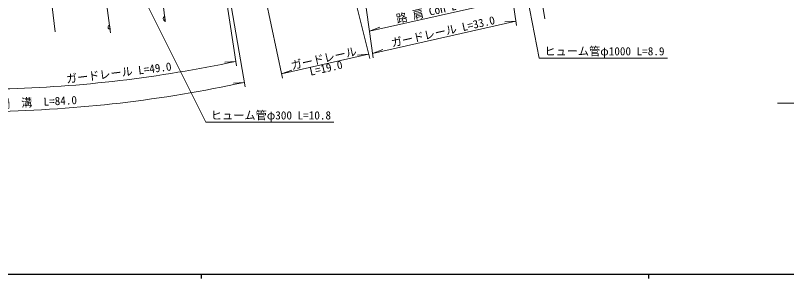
# Model space of a CAD drawing. Units: millimetres, scale not verified. Extents: x 40000 to 680000, y 20000 to 380000.
# Drawn here: x 126452 to 298868, y 204000 to 262908 of the extents above; entities that cross this region are included whole.
import ezdxf
from ezdxf.enums import TextEntityAlignment as Align

# ---------------------------------------------------------------- set-up
doc = ezdxf.new("R2010")
doc.units = ezdxf.units.MM
doc.header["$LTSCALE"] = 1000
for name, color, linetype, lineweight in [('M-BGD', 7, 'Continuous', 13), ('M-STR-HTXT', 7, 'Continuous', 13), ('M-TTL-BAND', 7, 'Continuous', 25)]:
    doc.layers.add(name, color=color, linetype=linetype, lineweight=lineweight)
doc.styles.add('ＭＳ ゴシック', font='')
doc.styles.get('ＭＳ ゴシック').set_extended_font_data('MS Gothic')

msp = doc.modelspace()

# ---------------------------------------------------------------- linework, layer by layer
at = {"layer": 'M-BGD'}
for p, q in [((158003, 278671), (159962, 261472)), ((145321, 276834), (147739, 259012)), ((133387, 275308), (135352, 259219)), ((159939, 261677), (159827, 262662)), ((147632, 259803), (147499, 260785)), ((296857, 243280), (304857, 243280))]:
    msp.add_line(p, q, dxfattribs=at)
for centre, start, end in [((159980, 262180), 107.66986, 265.32805), ((147662, 260307), 108.89944, 266.55763)]:
    msp.add_arc(centre, 505, start, end, dxfattribs=at)
at = {"layer": 'M-STR-HTXT'}
for p, q in [((234543, 299729), (243543, 253363)), ((233696, 294828), (238488, 260647)), ((239974, 292059), (244824, 262107)), ((201973, 285082), (206445, 253414)), ((198115, 283920), (205654, 253235)), ((149607, 278006), (168989, 239020)), ((172126, 276015), (175871, 251630)), ((174226, 267659), (177834, 246938)), ((181946, 268827), (186165, 248836)), ((205603, 259375), (237652, 266609)), ((206305, 254408), (238349, 261641)), ((238349, 261641), (235902, 261439)), ((205603, 259375), (207900, 260244)), ((206305, 254408), (208601, 255276)), ((185959, 249815), (205415, 254207)), ((205415, 254207), (202968, 254005)), ((175719, 252620), (173269, 252453)), ((243543, 253363), (272208, 253363)), ((185959, 249815), (188255, 250683)), ((177662, 247924), (175214, 247745)), ((168989, 239020), (197654, 239020))]:
    msp.add_line(p, q, dxfattribs=at)
for radius, start, end in [(285000, 271.46476, 282.04707), (290000, 271.0896, 282.22886)]:
    msp.add_arc((116235, 531343), radius, start, end, dxfattribs=at)
at = {"layer": 'M-TTL-BAND'}
for p, q in [((40000, 205000), (579000, 205000)), ((168000, 205000), (168000, 204000)), ((268000, 205000), (268000, 204000))]:
    msp.add_line(p, q, dxfattribs=at)

# ---------------------------------------------------------------- texts
at = {"layer": 'M-STR-HTXT', "style": 'ＭＳ ゴシック'}
for s, rotation, p in [('路 肩 Con L=33.0', 12.72, (221662, 262841)), ('ガードレール L=33.0', 12.72, (222361, 257873)), ('ガードレール', 12.72, (195721, 251859)), ('ガードレール L=49.0', 6.945, (149726, 248620)), ('側\u3000溝\u3000L=84.0', 3.103, (131559, 242049))]:
    msp.add_text(s, height=1833, rotation=rotation, dxfattribs=at).set_placement(p, align=Align.BOTTOM_CENTER)
for s, p in [('ヒューム管φ1000 L=8.9', (244708, 253413)), ('ヒューム管φ300 L=10.8', (170154, 239070))]:
    msp.add_text(s, height=1833, dxfattribs=at).set_placement(p, align=Align.BOTTOM_LEFT)
msp.add_text('L=19.0', height=1833, rotation=12.72, dxfattribs=at).set_placement((195687, 252011), align=Align.TOP_CENTER)

doc.saveas('drawing.dxf')
